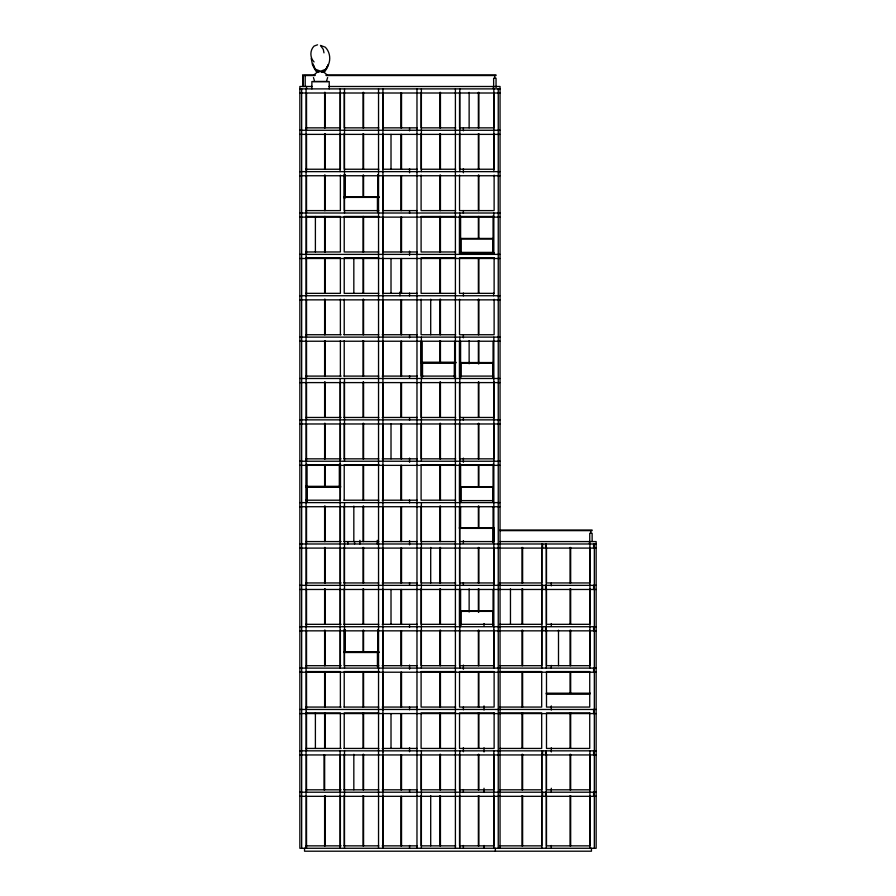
<?xml version="1.0" encoding="UTF-8"?>
<svg xmlns="http://www.w3.org/2000/svg" width="896" height="896" viewBox="0 0 896 896"><rect width="100%" height="100%" fill="white"/><g stroke="black" fill="none" stroke-linecap="round" stroke-linejoin="round"><path stroke-width="1.34" d="M326.995 66.595L326.536 68.97L324.038 72.453L320.477 71.546L316.96 72.374L314.395 74.57M328.026 64.613L327.6 66.842L324.654 70.941L321.642 72.094M326.704 80.539L327.645 77.549M317.554 44.8L314.082 46.066C309.814 50.277 309.814 57.736 314.082 61.947M320.454 45.416L325.27 47.186C331.218 53.099 331.218 63.515 325.27 69.429L320.645 71.198L315.818 69.429L312.446 64.714L311.203 58.307M315.011 74.95L303.867 74.95L303.867 75.544L315.011 75.544M326.144 74.95L496.048 74.95L496.048 75.544L326.099 75.544M312.222 86.486L299.858 86.486L299.858 848.266L596.142 848.266L596.142 541.576L499.957 541.576M328.888 86.486L500.046 86.486L500.046 848.266M299.858 88.894L500.046 88.894M299.858 93.005L500.046 93.005M305.794 127.859L340.379 127.859L340.379 92.366M378.818 127.859L344.221 127.859L344.221 92.366M417.166 127.859L382.738 127.859L382.738 93.005M455.683 127.859L421.098 127.859L421.098 92.366M299.858 130.267L500.046 130.267M299.858 134.378L500.046 134.378M305.794 169.232L340.379 169.232L340.379 133.739M378.818 169.232L344.221 169.232L344.221 133.739M417.166 169.232L382.738 169.232L382.738 134.378M455.683 169.232L421.098 169.232L421.098 133.739M299.858 171.64L500.046 171.64M299.858 175.75L500.046 175.75M344.008 196.728L379.03 196.728M378.818 197.266L344.221 197.266L344.221 210.605L378.818 210.605M344.008 197.389L379.03 197.389M305.794 210.605L340.379 210.605L340.379 175.112M417.166 210.605L382.738 210.605L382.738 175.75M455.683 210.605L421.098 210.605L421.098 175.112M299.858 213.013L500.046 213.013M305.794 216.474L340.379 216.474L340.379 251.978L305.794 251.978M378.818 216.474L344.221 216.474L344.221 251.978L378.818 251.978M455.683 216.474L421.098 216.474L421.098 251.978L455.683 251.978M459.536 216.474L492.744 216.474M299.858 217.123L500.046 217.123M460.488 238.437L493.158 238.437L493.214 252.974M460.488 239.03L493.214 239.03M417.166 251.978L382.738 251.978L382.738 217.123M460.6 252.381L493.058 252.381M459.424 215.947L459.424 253.042L494.122 252.974M459.424 253.042L460.6 253.042L460.6 215.947M494.234 253.042L493.058 253.042L493.058 215.947M299.858 254.386L500.046 254.386M305.794 257.846L340.379 257.846L340.379 293.35L305.794 293.35M378.818 257.846L344.221 257.846L344.221 293.35L378.818 293.35M455.683 257.846L421.098 257.846L421.098 293.35L455.683 293.35M299.858 258.496L500.046 258.496M417.166 293.35L382.738 293.35L382.738 258.496M299.858 295.747L500.046 295.747M299.858 299.858L500.046 299.858M305.794 334.723L341.141 334.723M343.93 334.723L378.818 334.723M382.211 334.723L417.166 334.723M455.683 334.723L421.098 334.723L421.098 299.219M299.858 337.12L500.046 337.12M299.858 341.23L500.046 341.23M455.896 362.208L420.885 362.208L420.885 362.88L455.896 362.88M460.488 362.544L493.158 362.544L493.214 377.093M455.683 362.746L421.098 362.746L421.098 376.096L455.683 376.096M460.488 363.149L493.214 363.149M305.794 376.096L341.141 376.096M343.93 376.096L378.818 376.096M382.211 376.096L417.166 376.096M459.536 376.096L493.64 376.096M299.858 378.493L500.046 378.493M299.858 382.603L500.046 382.603M305.794 417.469L341.141 417.469M343.93 417.469L378.818 417.469M382.211 417.469L417.166 417.469M455.683 417.469L421.098 417.469L421.098 381.965M299.858 419.866L500.046 419.866M299.858 423.976L500.046 423.976M305.794 458.842L341.141 458.842M343.93 458.842L378.818 458.842M382.211 458.842L417.166 458.842M455.683 458.842L421.098 458.842L421.098 423.338M299.858 461.238L500.046 461.238M305.794 464.71L340.379 464.71M378.818 464.71L344.221 464.71L344.221 500.203M455.683 464.71L421.098 464.71L421.098 500.203L455.683 500.203M459.536 464.71L492.744 464.71M299.858 465.349L500.046 465.349M305.57 486.326L340.592 486.326M460.488 486.662L493.158 486.662L493.214 501.211M305.794 486.864L340.379 486.864L340.379 500.203L305.794 500.203M305.57 486.998L340.592 486.998M460.488 487.267L493.214 487.267M343.93 500.203L378.818 500.203M382.211 500.203L417.166 500.203M460.6 500.606L493.058 500.606M299.858 502.611L500.046 502.611M299.858 506.722L500.046 506.722M494.334 527.699L459.312 527.699L459.312 528.371L494.334 528.371M499.957 530.04L592.133 530.04L592.133 530.634L499.957 530.634M305.794 541.576L341.141 541.576M343.93 541.576L378.818 541.576M382.211 541.576L417.166 541.576M455.683 541.576L421.098 541.576L421.098 506.083M299.858 543.984L596.142 543.984M299.858 548.094L596.142 548.094M305.794 582.949L341.141 582.949M343.93 582.949L378.818 582.949M382.211 582.949L417.166 582.949M455.683 582.949L421.098 582.949L421.098 547.456M499.845 582.949L541.688 582.949L541.688 547.456M299.858 585.357L596.142 585.357M299.858 589.467L596.142 589.467M460.488 610.781L493.158 610.781L493.214 625.33M460.488 611.374L493.214 611.374M305.794 624.322L341.141 624.322M343.93 624.322L378.818 624.322M382.211 624.322L417.166 624.322M455.683 624.322L421.098 624.322L421.098 588.829M459.536 624.322L493.64 624.322M499.778 624.322L541.688 624.322L541.688 588.829M299.858 626.73L596.142 626.73M299.858 630.84L596.142 630.84M379.03 651.818L344.008 651.818L344.008 652.478L379.03 652.478M378.818 652.344L344.221 652.344L344.221 665.694L378.818 665.694M305.794 665.694L341.141 665.694M382.211 665.694L417.166 665.694M455.683 665.694L421.098 665.694L421.098 630.19M499.845 665.694L541.688 665.694L541.688 630.19M299.858 668.102L596.142 668.102M305.794 671.563L340.379 671.563L340.379 707.067M378.818 671.563L344.221 671.563L344.221 707.067M455.683 671.563L421.098 671.563L421.098 707.067L455.683 707.067M499.845 671.563L541.688 671.563L541.688 707.067L499.845 707.067M299.858 672.213L596.142 672.213M305.794 707.067L341.141 707.067M343.93 707.067L378.818 707.067M382.211 707.067L417.166 707.067M299.858 709.464L596.142 709.464M305.794 712.936L340.379 712.936L340.379 748.44M378.818 712.936L344.221 712.936L344.221 748.44M455.683 712.936L421.098 712.936L421.098 748.44L455.683 748.44M499.845 712.936L541.688 712.936L541.688 748.44L499.845 748.44M299.858 713.574L596.142 713.574M305.794 748.44L341.141 748.44M343.93 748.44L378.818 748.44M382.211 748.44L417.166 748.44M299.858 750.837L596.142 750.837M299.858 754.947L596.142 754.947M306.264 789.813L341.141 789.813M343.93 789.813L378.818 789.813M382.211 789.813L417.166 789.813M455.683 789.813L421.098 789.813L421.098 754.309M499.845 789.813L541.688 789.813L541.688 754.309M299.858 792.21L596.142 792.21M299.858 796.32L596.142 796.32M305.794 845.858L341.141 845.858M343.93 845.858L378.818 845.858M382.211 845.858L417.166 845.858M455.683 845.858L421.098 845.858L421.098 795.682M499.845 845.858L541.688 845.858L541.688 795.682M318.45 71.702L316.434 70.941L313.499 66.842L312.85 63.493M324.139 72.374L326.704 74.57M320.88 46.066L323.31 49.437L323.971 52.864M317.05 72.453L314.552 68.97L313.869 65.419M313.454 77.549L314.395 80.539M594.339 543.984L594.339 848.266M593.6 543.984L593.6 548.094M593.6 585.357L593.6 589.467M593.6 626.73L593.6 630.84M593.6 668.102L593.6 672.213M593.6 709.464L593.6 713.574M593.6 750.837L593.6 754.947M593.6 792.21L593.6 796.32M592.133 541.318L592.133 533.31L589.736 533.31L589.736 543.984M591.461 848.266L591.461 851.2L304.539 851.2L304.539 848.266M590.8 530.634L590.8 533.378M589.926 543.984L589.926 668.102M589.926 750.837L589.926 848.266M589.736 547.456L589.736 582.949L546.493 582.949L546.493 547.456M589.736 588.829L589.736 624.322L546.493 624.322L546.493 588.829M589.736 630.19L589.736 665.694L546.493 665.694L546.493 630.19M589.736 693.414L589.736 671.563L546.493 671.563L546.493 693.414M589.736 754.309L589.736 789.813L546.493 789.813L546.493 754.309M589.736 795.682L589.736 845.858L546.493 845.858L546.493 795.682M589.467 541.576L589.467 543.984M570.674 547.456L570.674 582.949M570.674 588.829L570.674 624.322M570.674 630.19L570.674 665.694M570.674 671.563L570.674 693.414M570.674 712.936L570.674 748.44M570.674 754.309L570.674 789.813M570.674 795.682L570.674 845.858M570.035 547.456L570.035 582.949M570.035 588.829L570.035 624.322M570.035 630.19L570.035 665.694M570.035 671.563L570.035 693.414M570.035 712.936L570.035 748.44M570.035 754.309L570.035 789.813M570.035 795.682L570.035 845.858M558.499 630.19L558.499 665.694M551.298 583.061L551.298 585.861M551.298 623.538L551.298 626.338M551.298 665.414L551.298 668.203M551.298 705.891L551.298 710.08M551.298 747.768L551.298 751.957M551.298 788.245L551.298 792.434M551.298 845.477L551.298 848.266M546.291 543.984L546.291 668.102M546.291 750.837L546.291 848.266M545.552 543.984L545.552 548.094M545.552 585.357L545.552 589.467M545.552 626.73L545.552 630.84M545.552 750.837L545.552 754.947M545.552 792.21L545.552 796.32M542.618 543.984L542.618 548.094M542.618 585.357L542.618 589.467M542.618 626.73L542.618 630.84M542.618 750.837L542.618 754.947M542.618 792.21L542.618 796.32M541.89 543.984L541.89 668.102M541.89 750.837L541.89 848.266M522.626 547.456L522.626 582.949M522.626 588.829L522.626 624.322M522.626 630.19L522.626 665.694M522.626 671.563L522.626 707.067M522.626 712.936L522.626 748.44M522.626 754.309L522.626 789.813M522.626 795.682L522.626 845.858M521.987 547.456L521.987 582.949M521.987 588.829L521.987 624.322M521.987 630.19L521.987 665.694M521.987 671.563L521.987 707.067M521.987 712.936L521.987 748.44M521.987 754.309L521.987 789.813M521.987 795.682L521.987 845.858M510.462 588.829L510.462 624.322M498.243 88.894L498.243 848.266M496.048 87.562L496.048 78.221L493.64 78.221L493.64 88.894M495.376 848.266L495.376 851.2M494.715 75.544L494.715 78.288M494.122 92.366L494.122 127.859L459.536 127.859L459.536 92.366M494.122 133.739L494.122 169.232L459.536 169.232L459.536 133.739M494.122 175.112L494.122 210.605L459.536 210.605L459.536 175.112M494.122 299.219L494.122 334.723L459.536 334.723L459.536 299.219M494.122 381.965L494.122 417.469L459.536 417.469L459.536 381.965M494.122 423.338L494.122 458.842L459.536 458.842L459.536 423.338M494.122 547.456L494.122 582.949L459.536 582.949L459.536 547.456M494.122 630.19L494.122 665.694L459.536 665.694L459.536 630.19M494.122 754.309L494.122 789.813L459.536 789.813L459.536 754.309M494.122 795.682L494.122 845.858L459.536 845.858L459.536 795.682M493.842 88.894L493.842 171.64M493.842 213.013L493.842 254.386M493.842 337.12L493.842 668.102M493.842 750.837L493.842 848.266M493.64 293.082L493.64 295.747M493.64 417.2L493.64 419.866M493.64 582.68L493.64 585.357M493.64 665.426L493.64 668.102M493.371 86.486L493.371 88.894M493.058 341.432L493.058 377.16M493.058 464.173L493.058 501.278M493.058 506.923L493.058 527.531M493.058 589.669L493.058 625.386M492.733 239.03L492.733 252.974M492.733 363.149L492.733 377.093M492.733 487.267L492.733 501.211M492.733 528.64L492.733 542.584M492.733 611.374L492.733 625.33M484.03 623.538L484.03 626.338M484.03 705.891L484.03 710.08M484.03 747.768L484.03 751.957M484.03 788.245L484.03 792.434M484.03 845.477L484.03 848.266M478.878 92.366L478.878 127.859M478.878 133.739L478.878 169.232M478.878 175.112L478.878 210.605M478.878 216.474L478.878 238.325M478.878 257.846L478.878 293.35M478.878 299.219L478.878 334.723M478.878 340.592L478.878 363.81M478.878 381.965L478.878 417.469M478.878 423.338L478.878 458.842M478.878 464.71L478.878 486.55M478.878 506.083L478.878 527.923M478.878 547.456L478.878 582.949M478.878 588.829L478.878 612.035M478.878 630.19L478.878 665.694M478.878 671.563L478.878 707.067M478.878 712.936L478.878 748.44M478.878 754.309L478.878 789.813M478.878 795.682L478.878 845.858M478.363 92.366L478.363 127.859M478.363 133.739L478.363 169.232M478.363 175.112L478.363 210.605M478.363 216.474L478.363 238.325M478.363 257.846L478.363 293.35M478.363 299.219L478.363 334.723M478.363 340.592L478.363 363.81M478.363 381.965L478.363 417.469M478.363 423.338L478.363 458.842M478.363 464.71L478.363 486.55M478.363 506.083L478.363 527.923M478.363 547.456L478.363 582.949M478.363 588.829L478.363 612.035M478.363 630.19L478.363 665.694M478.363 671.563L478.363 707.067M478.363 712.936L478.363 748.44M478.363 754.309L478.363 789.813M478.363 795.682L478.363 845.858M469.134 92.366L469.134 127.859M469.134 340.592L469.134 363.81M469.134 588.829L469.134 612.035M463.378 128.05L463.378 130.85M463.378 168.605L463.378 172.805M463.378 210.56L463.378 213.36M463.378 293.07L463.378 295.87M463.378 335.026L463.378 337.826M463.378 417.536L463.378 420.336M463.378 458.091L463.378 462.291M463.378 540.602L463.378 543.402M463.378 582.557L463.378 585.357M463.378 665.067L463.378 669.256M463.378 707.022L463.378 709.811M463.378 747.578L463.378 751.766M463.378 789.533L463.378 792.322M463.378 845.466L463.378 848.266M460.97 239.03L460.97 252.974M460.97 363.149L460.97 377.093M460.97 487.267L460.97 501.211M460.97 611.374L460.97 625.33M460.6 341.432L460.6 377.16M460.6 464.173L460.6 501.278M460.6 506.923L460.6 527.531M460.6 589.669L460.6 625.386M459.816 88.894L459.816 171.64M459.816 213.013L459.816 254.386M459.816 337.12L459.816 668.102M459.816 750.837L459.816 848.266M459.424 341.432L459.424 377.16M459.424 464.173L459.424 501.278M459.424 506.923L459.424 527.531M459.424 589.669L459.424 625.386M455.403 88.894L455.403 848.266M454.776 363.149L454.776 377.093M454.619 341.432L454.619 362.04M454.294 363.149L454.294 377.093M440.44 92.366L440.44 127.859M440.44 133.739L440.44 169.232M440.44 175.112L440.44 210.605M440.44 216.474L440.44 251.978M440.44 257.846L440.44 293.35M440.44 299.219L440.44 334.723M440.44 340.592L440.44 362.443M440.44 381.965L440.44 417.469M440.44 423.338L440.44 458.842M440.44 464.71L440.44 500.203M440.44 506.083L440.44 541.576M440.44 547.456L440.44 582.949M440.44 588.829L440.44 624.322M440.44 630.19L440.44 665.694M440.44 671.563L440.44 707.067M440.44 712.936L440.44 748.44M440.44 754.309L440.44 789.813M440.44 795.682L440.44 845.858M439.925 92.366L439.925 127.859M439.925 133.739L439.925 169.232M439.925 175.112L439.925 210.605M439.925 216.474L439.925 251.978M439.925 257.846L439.925 293.35M439.925 299.219L439.925 334.723M439.925 340.592L439.925 362.443M439.925 381.965L439.925 417.469M439.925 423.338L439.925 458.842M439.925 464.71L439.925 500.203M439.925 506.083L439.925 541.576M439.925 547.456L439.925 582.949M439.925 588.829L439.925 624.322M439.925 630.19L439.925 665.694M439.925 671.563L439.925 707.067M439.925 712.936L439.925 748.44M439.925 754.309L439.925 789.813M439.925 795.682L439.925 845.858M430.707 299.219L430.707 334.723M430.707 547.456L430.707 582.949M430.707 795.682L430.707 845.858M422.531 363.149L422.531 377.093M422.162 341.432L422.162 362.04M421.378 88.894L421.378 171.64M421.378 337.12L421.378 461.238M421.378 502.611L421.378 668.102M421.378 750.837L421.378 848.266M420.986 341.432L420.986 362.04M416.976 88.894L416.976 848.266M409.562 128.05L409.562 130.85M409.562 168.605L409.562 172.805M409.562 210.56L409.562 213.36M409.562 251.115L409.562 255.315M409.562 293.07L409.562 295.87M409.562 335.026L409.562 337.826M409.562 375.581L409.562 378.381M409.562 417.536L409.562 420.336M409.562 458.091L409.562 462.291M409.562 500.046L409.562 502.846M409.562 540.602L409.562 544.79M409.562 582.557L409.562 585.357M409.562 624.512L409.562 627.301M409.562 665.067L409.562 669.256M409.562 707.022L409.562 709.811M409.562 747.578L409.562 751.766M409.562 789.533L409.562 792.322M409.562 845.466L409.562 848.266M401.531 93.005L401.531 127.859M401.531 134.378L401.531 169.232M401.531 175.75L401.531 210.605M401.531 217.123L401.531 251.978M401.531 258.496L401.531 293.35M401.531 299.858L401.531 334.723M401.531 341.23L401.531 376.096M401.531 382.603L401.531 417.469M401.531 423.976L401.531 458.842M401.531 465.349L401.531 500.203M401.531 506.722L401.531 541.576M401.531 548.094L401.531 582.949M401.531 589.467L401.531 624.322M401.531 630.84L401.531 665.694M401.531 672.213L401.531 707.067M401.531 713.574L401.531 748.44M401.531 754.947L401.531 789.813M401.531 796.32L401.531 845.858M400.893 93.005L400.893 127.859M400.893 134.378L400.893 169.232M400.893 175.75L400.893 210.605M400.893 217.123L400.893 251.978M400.893 258.496L400.893 293.35M400.893 299.858L400.893 334.723M400.893 341.23L400.893 376.096M400.893 382.603L400.893 417.469M400.893 423.976L400.893 458.842M400.893 465.349L400.893 500.203M400.893 506.722L400.893 541.576M400.893 548.094L400.893 582.949M400.893 589.467L400.893 624.322M400.893 630.84L400.893 665.694M400.893 672.213L400.893 707.067M400.893 713.574L400.893 748.44M400.893 754.947L400.893 789.813M400.893 796.32L400.893 845.858M399.952 292.029L399.952 295.747M391.014 134.378L391.014 169.232M391.014 258.496L391.014 293.35M391.014 423.976L391.014 458.842M391.014 589.467L391.014 624.322M391.014 713.574L391.014 748.44M383.141 705.802L383.141 710.002M383.141 747.701L383.141 751.901M383.141 789.6L383.141 792.4M383.141 845.466L383.141 848.266M382.939 88.894L382.939 848.266M382.738 299.858L382.738 334.723M382.738 341.23L382.738 376.096M382.738 382.603L382.738 417.469M382.738 423.976L382.738 458.842M382.738 465.349L382.738 500.203M382.738 506.722L382.738 541.576M382.738 548.094L382.738 582.949M382.738 589.467L382.738 624.322M382.738 630.84L382.738 665.694M382.738 672.213L382.738 707.067M382.738 713.574L382.738 748.44M382.738 754.947L382.738 789.813M382.738 796.32L382.738 845.858M378.538 88.894L378.538 848.266M377.754 174.574L377.91 211.613M377.754 629.664L377.754 651.65M377.91 652.747L377.91 666.691M377.429 197.658L377.429 211.613M377.429 652.747L377.429 666.691M377.272 540.31L377.272 543.984M363.574 92.366L363.574 127.859M363.574 133.739L363.574 169.232M363.574 175.112L363.574 196.952M363.574 216.474L363.574 251.978M363.574 257.846L363.574 293.35M363.574 299.219L363.574 334.723M363.574 340.592L363.574 376.096M363.574 381.965L363.574 417.469M363.574 423.338L363.574 458.842M363.574 464.71L363.574 500.203M363.574 506.083L363.574 541.576M363.574 547.456L363.574 582.949M363.574 588.829L363.574 624.322M363.574 630.19L363.574 652.042M363.574 671.563L363.574 707.067M363.574 712.936L363.574 748.44M363.574 754.309L363.574 789.813M363.574 795.682L363.574 845.858M363.059 92.366L363.059 127.859M363.059 133.739L363.059 169.232M363.059 175.112L363.059 196.952M363.059 216.474L363.059 251.978M363.059 257.846L363.059 293.35M363.059 299.219L363.059 334.723M363.059 340.592L363.059 376.096M363.059 381.965L363.059 417.469M363.059 423.338L363.059 458.842M363.059 464.71L363.059 500.203M363.059 506.083L363.059 541.576M363.059 547.456L363.059 582.949M363.059 588.829L363.059 624.322M363.059 630.19L363.059 652.042M363.059 671.563L363.059 707.067M363.059 712.936L363.059 748.44M363.059 754.309L363.059 789.813M363.059 795.682L363.059 845.858M359.923 540.31L359.923 543.984M354.581 541.576L354.581 543.984M353.83 257.846L353.83 293.35M353.83 506.083L353.83 541.576M353.83 754.309L353.83 789.813M347.906 541.576L347.906 543.984M345.296 174.574L345.296 197.938M345.296 629.664L345.296 651.65M344.501 88.894L344.501 213.013M344.501 378.493L344.501 461.238M344.501 502.611L344.501 668.102M344.501 750.837L344.501 848.266M344.221 299.219L344.221 334.723M344.221 340.592L344.221 376.096M344.221 381.965L344.221 417.469M344.221 423.338L344.221 458.842M344.221 506.083L344.221 541.576M344.221 547.456L344.221 582.949M344.221 588.829L344.221 624.322M344.221 754.309L344.221 789.813M344.221 795.682L344.221 845.858M344.12 174.574L344.12 197.938M344.12 629.664L344.12 651.65M340.491 464.173L340.491 487.536M340.379 299.219L340.379 334.723M340.379 340.592L340.379 376.096M340.379 381.965L340.379 417.469M340.379 423.338L340.379 458.842M340.379 506.083L340.379 541.576M340.379 547.456L340.379 582.949M340.379 588.829L340.379 624.322M340.379 630.19L340.379 665.694M340.301 754.947L340.301 789.813M340.379 795.682L340.379 845.858M340.099 88.894L340.099 171.64M340.099 378.493L340.099 668.102M340.099 750.837L340.099 848.266M339.315 464.173L339.315 487.536M329.224 88.894L329.224 81.558L311.875 81.558L311.875 88.894M328.16 81.558L312.939 81.558M325.136 92.366L325.136 127.859M325.136 133.739L325.136 169.232M325.136 175.112L325.136 210.605M325.136 216.474L325.136 251.978M325.136 257.846L325.136 293.35M325.136 299.219L325.136 334.723M325.136 340.592L325.136 376.096M325.136 381.965L325.136 417.469M325.136 423.338L325.136 458.842M325.136 464.71L325.136 486.55M325.136 506.083L325.136 541.576M325.136 547.456L325.136 582.949M325.136 588.829L325.136 624.322M325.136 630.19L325.136 665.694M325.136 671.563L325.136 707.067M325.136 712.936L325.136 748.44M325.136 795.682L325.136 845.858M324.621 92.366L324.621 127.859M324.621 133.739L324.621 169.232M324.621 175.112L324.621 210.605M324.621 216.474L324.621 251.978M324.621 257.846L324.621 293.35M324.621 299.219L324.621 334.723M324.621 340.592L324.621 376.096M324.621 381.965L324.621 417.469M324.621 423.338L324.621 458.842M324.621 464.71L324.621 486.55M324.621 506.083L324.621 541.576M324.621 547.456L324.621 582.949M324.621 588.829L324.621 624.322M324.621 630.19L324.621 665.694M324.621 671.563L324.621 707.067M324.621 712.936L324.621 748.44M324.654 754.947L324.654 789.813M324.621 795.682L324.621 845.858M324.016 754.947L324.016 789.813M315.392 216.474L315.392 251.978M315.392 712.936L315.392 748.44M307.227 487.267L307.227 501.211M306.858 464.173L306.858 487.536M306.746 487.267L306.746 501.211M306.533 86.486L306.533 88.894M306.533 93.027L306.533 130.267M306.533 134.4L306.533 171.64M306.533 175.773L306.533 213.013M306.533 215.768L306.533 254.386M306.533 257.141L306.533 295.747M306.533 299.891L306.533 337.12M306.533 341.264L306.533 378.493M306.533 382.637L306.533 419.866M306.533 424.01L306.533 461.238M306.533 463.994L306.533 502.611M306.533 506.744L306.533 543.984M306.533 548.117L306.533 585.357M306.533 589.49L306.533 626.73M306.533 630.862L306.533 668.102M306.533 672.235L306.533 709.464M306.533 712.23L306.533 750.837M306.533 754.981L306.533 792.21M306.533 796.309L306.533 848.266M306.074 88.894L306.074 848.266M305.2 75.544L305.2 86.486M303.285 86.486L303.285 75.544L302.534 74.95L303.128 75.544M302.938 75.544L302.938 86.486M301.661 88.894L301.661 848.266M494.122 257.846L459.536 257.846L459.536 293.35L494.122 293.35L494.122 257.846M494.122 528.237L459.536 528.237L459.536 541.576L494.122 541.576L494.122 528.237M494.122 671.563L459.536 671.563L459.536 707.067L494.122 707.067L494.122 671.563M589.994 693.19L546.224 693.19L546.224 693.851L589.994 693.851L589.994 693.19M589.736 693.717L546.493 693.717L546.493 707.067L589.736 707.067L589.736 693.717M494.122 712.936L459.536 712.936L459.536 748.44L494.122 748.44L494.122 712.936M589.736 712.936L546.493 712.936L546.493 748.44L589.736 748.44L589.736 712.936"/></g></svg>
